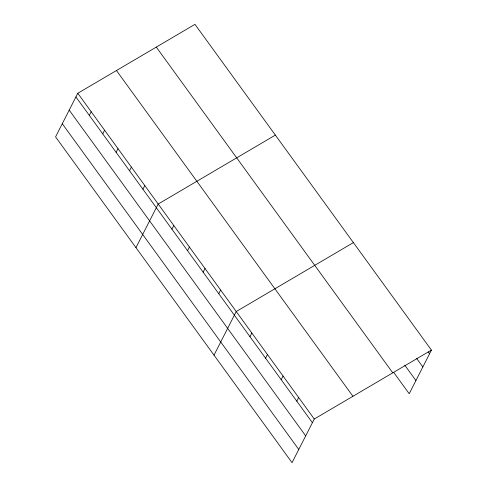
<?xml version="1.0" encoding="UTF-8"?>
<svg xmlns="http://www.w3.org/2000/svg" width="487" height="487" viewBox="0 0 487 487"><rect width="100%" height="100%" fill="white"/><g stroke="black" fill="none" stroke-linecap="round" stroke-linejoin="round"><path stroke-width="0.73" d="M77.792 93.273L55.567 136.896L292.042 462.65L314.273 419.027L431.433 350.104L194.958 24.35L77.792 93.273L314.273 419.027M89.322 115.401L91.191 111.73M102.72 133.858L104.595 130.187M116.125 152.321L117.994 148.651M129.524 170.779L131.393 167.108M142.922 189.236L144.797 185.565M135.964 247.652L158.196 204.029L275.362 135.106M171.935 229.2L173.804 225.53M187.538 250.695L189.413 247.025M203.146 272.196L205.021 268.526M218.754 293.698L220.623 290.027M214.006 355.151L236.232 311.528L353.398 242.605M249.971 336.7L251.84 333.023M265.579 358.195L267.448 354.524M281.188 379.696L283.057 376.025M296.796 401.197L298.665 397.526M431.433 350.104L409.208 393.727L393.599 372.232M428.225 351.931L429.564 353.775M416.604 358.359L422.85 366.961M404.776 365.189L415.928 380.542M156.29 47.093L392.772 372.847M116.454 70.524L352.935 396.284M75.923 96.943L312.404 422.698M69.203 110.129L305.684 435.883M62.281 123.71L298.762 449.464"/></g></svg>
